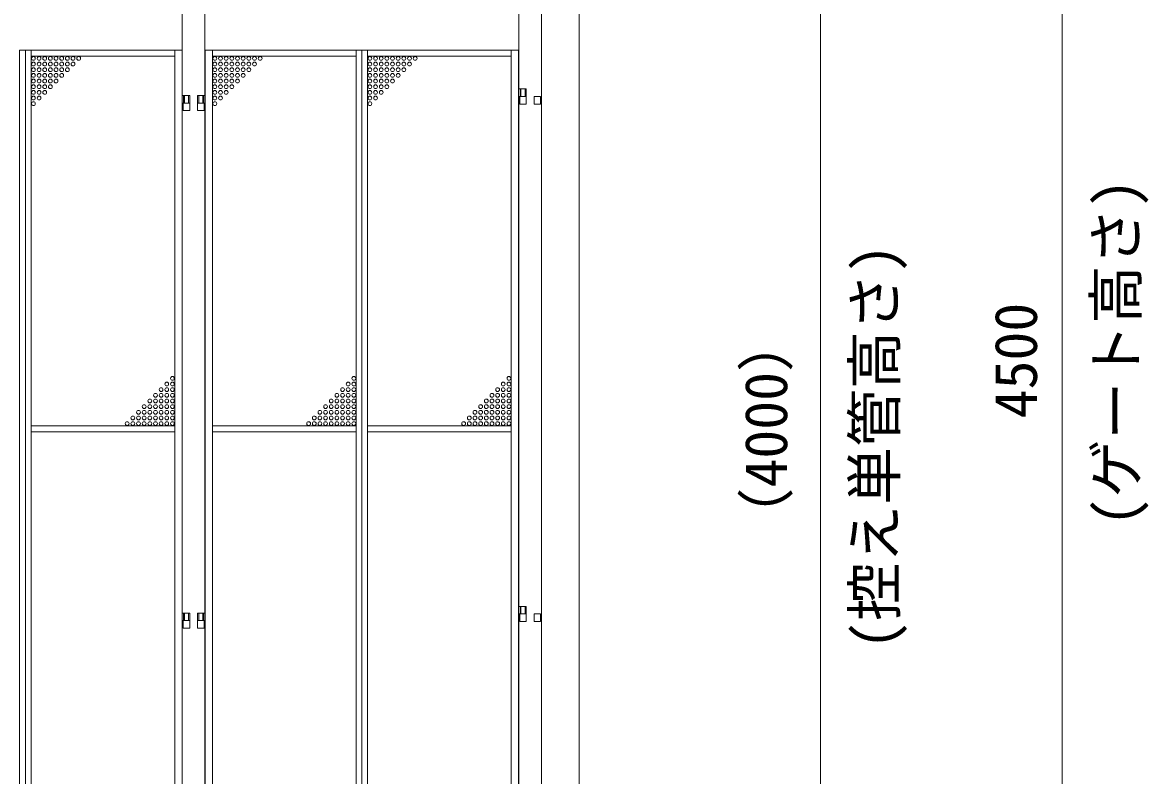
# Model space of a CAD drawing. Units: millimetres, scale not verified. Extents: x -30584 to 1616, y -23100 to 23100.
# Drawn here: x -14490 to -11505, y 7081 to 9077 of the extents above; entities that cross this region are included whole.
import ezdxf
from ezdxf.enums import TextEntityAlignment as Align

# ---------------------------------------------------------------- set-up
doc = ezdxf.new("R2010")
doc.units = ezdxf.units.MM
doc.header["$LTSCALE"] = 150
doc.linetypes.add('DASHED1', pattern=[1.8, 1.2, -0.6])
for name, color, linetype, lineweight in [('0-2_ACCG-3018', 7, 'Continuous', 18), ('0-B_寸法', 3, 'Continuous', 18), ('0-C_側固定棒', 7, 'Continuous', 18), ('0-E_大型柱', 7, 'Continuous', 18), ('1-2_中央走行棒', 7, 'Continuous', 18), ('1-8_標準ﾊﾟﾈﾙ', 7, 'Continuous', 18)]:
    doc.layers.add(name, color=color, linetype=linetype, lineweight=lineweight)
doc.styles.add('ＭＳ ゴシック', font='')
doc.styles.get('ＭＳ ゴシック').set_extended_font_data('MS Gothic')

msp = doc.modelspace()

# ---------------------------------------------------------------- linework, layer by layer
at = {"layer": '0-2_ACCG-3018'}
for centre in [(-14460.9, 8981.5), (-14445.9, 8981.5), (-14430.9, 8981.5), (-14415.9, 8981.5), (-14400.9, 8981.5), (-14385.9, 8981.5), (-14370.9, 8981.5), (-14355.9, 8981.5), (-14340.9, 8981.5), (-13979.9, 8981.5), (-13964.9, 8981.5), (-13949.9, 8981.5), (-13934.9, 8981.5), (-13919.9, 8981.5), (-13904.9, 8981.5), (-13889.9, 8981.5), (-13874.9, 8981.5), (-13859.9, 8981.5), (-13568.9, 8981.5), (-13553.9, 8981.5), (-13538.9, 8981.5), (-13523.9, 8981.5), (-13508.9, 8981.5), (-13493.9, 8981.5), (-13478.9, 8981.5), (-13463.9, 8981.5), (-13448.9, 8981.5), (-14460.9, 8966.5), (-14460.9, 8951.5), (-14445.9, 8966.5), (-14445.9, 8951.5), (-14430.9, 8966.5), (-14430.9, 8951.5), (-14415.9, 8966.5), (-14415.9, 8951.5), (-14400.9, 8966.5), (-14400.9, 8951.5), (-14385.9, 8966.5), (-14385.9, 8951.5), (-14370.9, 8966.5), (-14370.9, 8951.5), (-14355.9, 8966.5), (-13979.9, 8966.5), (-13979.9, 8951.5), (-13964.9, 8966.5), (-13964.9, 8951.5), (-13949.9, 8966.5), (-13949.9, 8951.5), (-13934.9, 8966.5), (-13934.9, 8951.5), (-13919.9, 8966.5), (-13919.9, 8951.5), (-13904.9, 8966.5), (-13904.9, 8951.5), (-13889.9, 8966.5), (-13889.9, 8951.5), (-13874.9, 8966.5), (-13568.9, 8966.5), (-13568.9, 8951.5), (-13553.9, 8966.5), (-13553.9, 8951.5), (-13538.9, 8966.5), (-13538.9, 8951.5), (-13523.9, 8966.5), (-13523.9, 8951.5), (-13508.9, 8966.5), (-13508.9, 8951.5), (-13493.9, 8966.5), (-13493.9, 8951.5), (-13478.9, 8966.5), (-13478.9, 8951.5), (-13463.9, 8966.5), (-14460.9, 8936.5), (-14460.9, 8921.5), (-14445.9, 8936.5), (-14445.9, 8921.5), (-14430.9, 8936.5), (-14430.9, 8921.5), (-14415.9, 8936.5), (-14415.9, 8921.5), (-14400.9, 8936.5), (-14400.9, 8921.5), (-14385.9, 8936.5), (-13979.9, 8936.5), (-13979.9, 8921.5), (-13964.9, 8936.5), (-13964.9, 8921.5), (-13949.9, 8936.5), (-13949.9, 8921.5), (-13934.9, 8936.5), (-13934.9, 8921.5), (-13919.9, 8936.5), (-13919.9, 8921.5), (-13904.9, 8936.5), (-13568.9, 8936.5), (-13568.9, 8921.5), (-13553.9, 8936.5), (-13553.9, 8921.5), (-13538.9, 8936.5), (-13538.9, 8921.5), (-13523.9, 8936.5), (-13523.9, 8921.5), (-13508.9, 8936.5), (-13508.9, 8921.5), (-13493.9, 8936.5), (-14460.9, 8906.5), (-14460.9, 8891.5), (-14445.9, 8906.5), (-14445.9, 8891.5), (-14430.9, 8906.5), (-14430.9, 8891.5), (-14415.9, 8906.5), (-13979.9, 8906.5), (-13979.9, 8891.5), (-13964.9, 8906.5), (-13964.9, 8891.5), (-13949.9, 8906.5), (-13949.9, 8891.5), (-13934.9, 8906.5), (-13568.9, 8906.5), (-13568.9, 8891.5), (-13553.9, 8906.5), (-13553.9, 8891.5), (-13538.9, 8906.5), (-13538.9, 8891.5), (-13523.9, 8906.5), (-14460.9, 8876.5), (-14460.9, 8861.5), (-14445.9, 8876.5), (-13979.9, 8876.5), (-13979.9, 8861.5), (-13964.9, 8876.5), (-13568.9, 8876.5), (-13568.9, 8861.5), (-13553.9, 8876.5), (-14107.4, 8118.5), (-14092.4, 8133.5), (-14092.4, 8118.5), (-13626.4, 8118.5), (-13611.4, 8133.5), (-13611.4, 8118.5), (-13215.4, 8118.5), (-13200.4, 8133.5), (-13200.4, 8118.5), (-14137.4, 8088.5), (-14122.4, 8103.5), (-14122.4, 8088.5), (-14107.4, 8103.5), (-14107.4, 8088.5), (-14092.4, 8103.5), (-14092.4, 8088.5), (-13656.4, 8088.5), (-13641.4, 8103.5), (-13641.4, 8088.5), (-13626.4, 8103.5), (-13626.4, 8088.5), (-13611.4, 8103.5), (-13611.4, 8088.5), (-13245.4, 8088.5), (-13230.4, 8103.5), (-13230.4, 8088.5), (-13215.4, 8103.5), (-13215.4, 8088.5), (-13200.4, 8103.5), (-13200.4, 8088.5), (-14167.4, 8058.5), (-14152.4, 8073.5), (-14152.4, 8058.5), (-14137.4, 8073.5), (-14137.4, 8058.5), (-14122.4, 8073.5), (-14122.4, 8058.5), (-14107.4, 8073.5), (-14107.4, 8058.5), (-14092.4, 8073.5), (-14092.4, 8058.5), (-13686.4, 8058.5), (-13671.4, 8073.5), (-13671.4, 8058.5), (-13656.4, 8073.5), (-13656.4, 8058.5), (-13641.4, 8073.5), (-13641.4, 8058.5), (-13626.4, 8073.5), (-13626.4, 8058.5), (-13611.4, 8073.5), (-13611.4, 8058.5), (-13275.4, 8058.5), (-13260.4, 8073.5), (-13260.4, 8058.5), (-13245.4, 8073.5), (-13245.4, 8058.5), (-13230.4, 8073.5), (-13230.4, 8058.5), (-13215.4, 8073.5), (-13215.4, 8058.5), (-13200.4, 8073.5), (-13200.4, 8058.5), (-14197.4, 8028.5), (-14182.4, 8043.5), (-14182.4, 8028.5), (-14167.4, 8043.5), (-14167.4, 8028.5), (-14152.4, 8043.5), (-14152.4, 8028.5), (-14137.4, 8043.5), (-14137.4, 8028.5), (-14122.4, 8043.5), (-14122.4, 8028.5), (-14107.4, 8043.5), (-14107.4, 8028.5), (-14092.4, 8043.5), (-14092.4, 8028.5), (-13716.4, 8028.5), (-13701.4, 8043.5), (-13701.4, 8028.5), (-13686.4, 8043.5), (-13686.4, 8028.5), (-13671.4, 8043.5), (-13671.4, 8028.5), (-13656.4, 8043.5), (-13656.4, 8028.5), (-13641.4, 8043.5), (-13641.4, 8028.5), (-13626.4, 8043.5), (-13626.4, 8028.5), (-13611.4, 8043.5), (-13611.4, 8028.5), (-13305.4, 8028.5), (-13290.4, 8043.5), (-13290.4, 8028.5), (-13275.4, 8043.5), (-13275.4, 8028.5), (-13260.4, 8043.5), (-13260.4, 8028.5), (-13245.4, 8043.5), (-13245.4, 8028.5), (-13230.4, 8043.5), (-13230.4, 8028.5), (-13215.4, 8043.5), (-13215.4, 8028.5), (-13200.4, 8043.5), (-13200.4, 8028.5), (-14212.4, 8013.5), (-14197.4, 8013.5), (-14182.4, 8013.5), (-14167.4, 8013.5), (-14152.4, 8013.5), (-14137.4, 8013.5), (-14122.4, 8013.5), (-14107.4, 8013.5), (-14092.4, 8013.5), (-13731.4, 8013.5), (-13716.4, 8013.5), (-13701.4, 8013.5), (-13686.4, 8013.5), (-13671.4, 8013.5), (-13656.4, 8013.5), (-13641.4, 8013.5), (-13626.4, 8013.5), (-13611.4, 8013.5), (-13320.4, 8013.5), (-13305.4, 8013.5), (-13290.4, 8013.5), (-13275.4, 8013.5), (-13260.4, 8013.5), (-13245.4, 8013.5), (-13230.4, 8013.5), (-13215.4, 8013.5), (-13200.4, 8013.5)]:
    msp.add_circle(centre, 5, dxfattribs=at)
at = {"layer": '0-B_寸法'}
for p, q in [((-11734.2, 10364), (-11734.2, 6040)), ((-12374.2, 9864), (-12374.2, 6040))]:
    msp.add_line(p, q, dxfattribs=at)
at = {"layer": '0-C_側固定棒'}
for p, q in [((-13174.2, 7529.1), (-13174.2, 8880.6)), ((-13174.2, 6157.6), (-13174.2, 7509.1))]:
    msp.add_line(p, q, dxfattribs=at)
msp.add_lwpolyline([(-13174.2, 8900.6), (-13174.2, 9752.6), (-13114.2, 9752.6), (-13114.2, 6082.6), (-13174.2, 6082.6), (-13174.2, 6137.6)], dxfattribs=at)
for points in [[(-13154.5, 8860.6), (-13171.8, 8860.6), (-13171.8, 8880.6), (-13154.5, 8880.6)], [(-13116.5, 8860.6), (-13133.8, 8860.6), (-13133.8, 8880.6), (-13116.5, 8880.6)], [(-13154.5, 7489.1), (-13171.8, 7489.1), (-13171.8, 7509.1), (-13154.5, 7509.1)], [(-13116.5, 7489.1), (-13133.8, 7489.1), (-13133.8, 7509.1), (-13116.5, 7509.1)]]:
    msp.add_lwpolyline(points, close=True, dxfattribs=at)
at = {"layer": '0-E_大型柱'}
for p, q in [((-13114.2, 6452), (-13114.2, 9902)), ((-13014.2, 6452), (-13014.2, 9902))]:
    msp.add_line(p, q, dxfattribs=at)
at = {"layer": '1-2_中央走行棒'}
for p, q in [((-14066.2, 7511.5), (-14066.2, 8863)), ((-14006.2, 8863), (-14006.2, 7511.5)), ((-14066.2, 6140), (-14066.2, 7491.5)), ((-14006.2, 7491.5), (-14006.2, 6140))]:
    msp.add_line(p, q, dxfattribs=at)
for points in [[(-14066.2, 8883), (-14066.2, 10215), (-14061.2, 10215)], [(-14011.2, 10215), (-14006.2, 10215), (-14006.2, 8883)]]:
    msp.add_lwpolyline(points, dxfattribs=at)
for points in [[(-14046.5, 8843), (-14063.8, 8843), (-14063.8, 8863), (-14046.5, 8863)], [(-14008.5, 8843), (-14025.8, 8843), (-14025.8, 8863), (-14008.5, 8863)], [(-14046.5, 7471.5), (-14063.8, 7471.5), (-14063.8, 7491.5), (-14046.5, 7491.5)], [(-14008.5, 7471.5), (-14025.8, 7471.5), (-14025.8, 7491.5), (-14008.5, 7491.5)]]:
    msp.add_lwpolyline(points, close=True, dxfattribs=at)
at = {"layer": '1-8_標準ﾊﾟﾈﾙ'}
for p, q in [((-13170.9, 8900.6), (-13170.9, 8880.6)), ((-14062.9, 8883), (-14062.9, 8863)), ((-14009.5, 8883), (-14009.5, 8863)), ((-13170.9, 7529.1), (-13170.9, 7509.1)), ((-14062.9, 7511.5), (-14062.9, 7491.5)), ((-14009.5, 7511.5), (-14009.5, 7491.5))]:
    msp.add_line(p, q, dxfattribs=at)
at = {"layer": '1-8_標準ﾊﾟﾈﾙ', "color": 4, "linetype": 'DASHED1', "lineweight": 9}
for p, q in [((-13168.7, 8900.6), (-13168.7, 8880.6)), ((-13157.7, 8900.6), (-13157.7, 8880.6)), ((-14060.7, 8883), (-14060.7, 8863)), ((-14049.7, 8883), (-14049.7, 8863)), ((-14022.7, 8883), (-14022.7, 8863)), ((-14011.7, 8883), (-14011.7, 8863)), ((-13168.7, 7529.1), (-13168.7, 7509.1)), ((-13157.7, 7529.1), (-13157.7, 7509.1)), ((-14060.7, 7511.5), (-14060.7, 7491.5)), ((-14049.7, 7511.5), (-14049.7, 7491.5)), ((-14022.7, 7511.5), (-14022.7, 7491.5)), ((-14011.7, 7511.5), (-14011.7, 7491.5))]:
    msp.add_line(p, q, dxfattribs=at)
at = {"layer": '1-8_標準ﾊﾟﾈﾙ'}
for points in [[(-14482.2, 9003), (-14497.4, 9003), (-14497.4, 6000), (-14482.2, 6000)], [(-14482.2, 9003), (-14466.9, 9003), (-14466.9, 6000), (-14482.2, 6000)], [(-14466.9, 9003), (-14086.4, 9003), (-14086.4, 8987.5), (-14466.9, 8987.5)], [(-14066.7, 9003), (-14086.4, 9003), (-14086.4, 6000), (-14066.7, 6000)], [(-14005.7, 9003), (-13985.9, 9003), (-13985.9, 6000), (-14005.7, 6000)], [(-13605.4, 9003), (-13985.9, 9003), (-13985.9, 8987.5), (-13605.4, 8987.5)], [(-13590.2, 9003), (-13605.4, 9003), (-13605.4, 6000), (-13590.2, 6000)], [(-13590.2, 9003), (-13574.9, 9003), (-13574.9, 6000), (-13590.2, 6000)], [(-13574.9, 9003), (-13194.4, 9003), (-13194.4, 8987.5), (-13574.9, 8987.5)], [(-13174.7, 9003), (-13194.4, 9003), (-13194.4, 6000), (-13174.7, 6000)], [(-14466.9, 8007.5), (-14086.4, 8007.5), (-14086.4, 7991.5), (-14466.9, 7991.5)], [(-13605.4, 8007.5), (-13985.9, 8007.5), (-13985.9, 7991.5), (-13605.4, 7991.5)], [(-13574.9, 8007.5), (-13194.4, 8007.5), (-13194.4, 7991.5), (-13574.9, 7991.5)]]:
    msp.add_lwpolyline(points, close=True, dxfattribs=at)
for points in [[(-13174.7, 8880.6), (-13154.7, 8880.6), (-13154.7, 8900.6), (-13174.7, 8900.6)], [(-14066.7, 8863), (-14046.7, 8863), (-14046.7, 8883), (-14066.7, 8883)], [(-14005.7, 8863), (-14025.7, 8863), (-14025.7, 8883), (-14005.7, 8883)], [(-13174.7, 7509.1), (-13154.7, 7509.1), (-13154.7, 7529.1), (-13174.7, 7529.1)], [(-14066.7, 7491.5), (-14046.7, 7491.5), (-14046.7, 7511.5), (-14066.7, 7511.5)], [(-14005.7, 7491.5), (-14025.7, 7491.5), (-14025.7, 7511.5), (-14005.7, 7511.5)]]:
    msp.add_lwpolyline(points, dxfattribs=at)

# ---------------------------------------------------------------- texts
at = {"layer": '0-B_寸法', "style": 'ＭＳ ゴシック'}
for s, p in [('(ゲート高さ)', (-11501.2, 7741.2)), ('(控え単管高さ)', (-12141.2, 7414.4)), ('4500', (-11766.8, 8027.5)), ('（4000）', (-12429, 7690.5))]:
    msp.add_text(s, height=112.6, rotation=90, dxfattribs=at).set_placement(p, align=Align.BOTTOM_LEFT)

doc.saveas('drawing.dxf')
